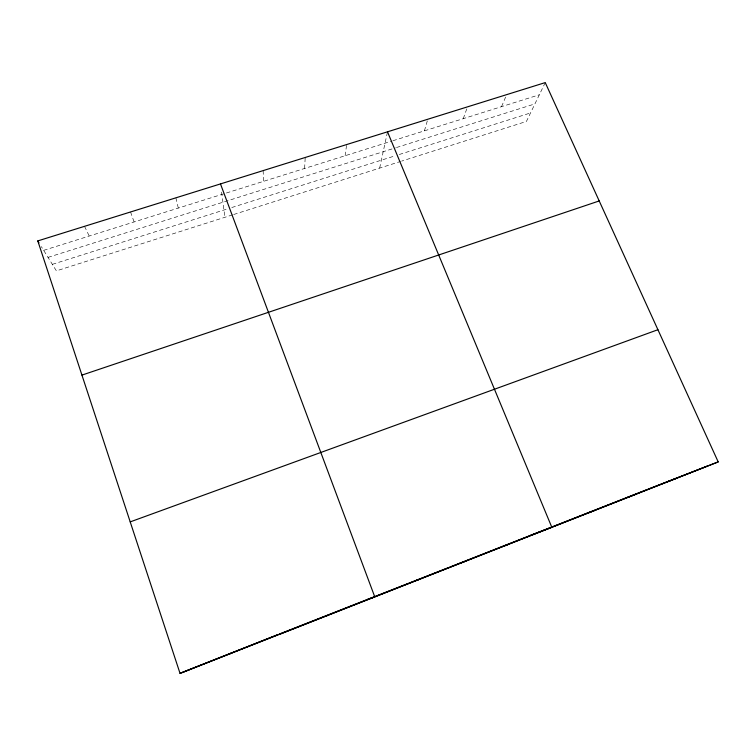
<?xml version="1.0" encoding="UTF-8"?>
<svg xmlns="http://www.w3.org/2000/svg" width="756" height="756" viewBox="0 0 756 756"><rect width="100%" height="100%" fill="white"/><g stroke="black" fill="none" stroke-linecap="round" stroke-linejoin="round"><path stroke-width="0.57" stroke-dasharray="3.78 2.83" d="M304.611 168.456L305.207 157.494M345.114 155.745L346.654 144.557M379.654 168.097L387.261 132.952M424.418 130.854L427.783 119.25M463.258 118.664L467.491 106.861M501.559 106.643L506.643 94.651M545.246 82.602L526.422 121.442L401.663 161.104M232.583 214.855L56.398 270.865L41.315 246.569M233.68 214.506L400.567 161.453M52.353 264.345L227.291 208.958M231.752 207.541L394.802 155.925M399.272 154.507L530.542 112.946M48.025 257.371L395.369 147.883M396.475 147.533L534.936 103.884M43.659 250.349L225.25 193.356M226.375 193.007L391.788 141.089M392.912 140.739L539.34 94.783M84.53 226.327L89.227 236.052M130.542 211.973L134.105 221.962M175.855 197.845L178.312 208.089M221.565 192.081L224.91 217.293M263.154 170.61L263.542 181.345"/><path stroke-width="1.13" d="M279.04 634.492L707.625 465.97M229.956 653.779L231.26 653.165M180.041 673.398L718.2 461.907L545.246 82.602L37.8 240.909L180.041 673.398L277.991 634.586M182.678 672.254L277.991 634.653M279.087 634.152L365.97 600.018M408.788 583.197L367.057 599.593L374.768 596.871L220.478 183.916M409.875 582.772L448.837 567.463M449.914 567.038L529.323 535.834M569.778 519.939L530.4 535.409L551.823 527.291L387.507 131.818M570.856 519.514L646.89 489.633M647.968 489.217L718.2 461.907M667.888 481.581L677.556 477.877M627.565 497.429L636.287 494.103M586.628 513.522L594.386 510.565M502.872 546.437L508.599 544.273M460.026 563.267L464.694 561.528M416.518 580.362L420.09 579.058M130.212 521.886L657.918 329.71M81.931 375.108L599.206 200.945M326.072 615.913L327.301 615.526M37.8 240.909L38.972 242.799"/></g></svg>
